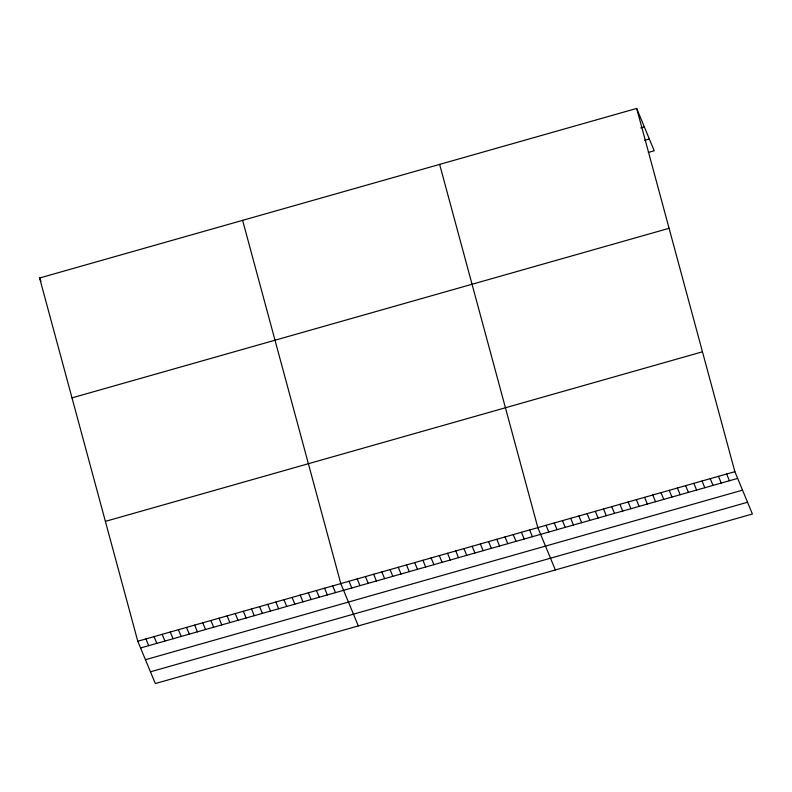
<?xml version="1.0" encoding="UTF-8"?>
<svg xmlns="http://www.w3.org/2000/svg" width="792" height="792" viewBox="0 0 792 792"><rect width="100%" height="100%" fill="white"/><g stroke="black" fill="none" stroke-linecap="round" stroke-linejoin="round"><path stroke-width="1.19" d="M636.679 108.435L734.867 471.676L752.4 513.998L155.321 683.565L137.788 641.243L39.6 278.002L636.679 108.435L654.212 150.757L648.341 152.42M640.807 127.898L644.332 126.908M644.648 140.342L649.341 139.006M72.003 397.871L669.082 228.304M105.386 521.374L702.464 351.806M137.788 641.243L734.867 471.676M140.58 647.965L737.659 478.398M145.441 659.716L742.52 490.149M150.46 671.814L747.539 502.247M726.66 474.012L729.442 480.734M718.453 476.338L721.235 483.061M710.246 478.675L713.028 485.397M702.029 481.001L704.821 487.724M693.822 483.338L696.604 490.06M685.615 485.664L688.397 492.386M677.398 488.001L680.189 494.723M669.191 490.327L671.972 497.049M660.983 492.664L663.765 499.386M652.776 494.99L655.558 501.712M644.559 497.327L647.351 504.049M636.352 499.653L639.134 506.375M628.145 501.989L630.927 508.712M619.938 504.316L622.72 511.038M611.721 506.652L614.513 513.374M603.514 508.979L606.296 515.701M595.307 511.315L598.089 518.037M587.09 513.642L589.882 520.364M578.883 515.978L581.665 522.7M570.676 518.305L573.457 525.027M562.468 520.641L565.25 527.363M554.251 522.967L557.043 529.69M546.044 525.304L548.826 532.026M555.36 569.953L537.837 527.63L439.639 164.389M529.63 529.967L532.412 536.689M521.413 532.293L524.195 539.015M513.206 534.63L515.988 541.352M504.999 536.956L507.781 543.678M496.782 539.293L499.574 546.015M488.575 541.619L491.357 548.341M480.368 543.956L483.15 550.678M472.161 546.292L474.943 553.004M463.944 548.618L466.736 555.341M455.737 550.955L458.518 557.677M447.529 553.281L450.311 560.003M439.312 555.618L442.104 562.34M431.105 557.944L433.887 564.666M422.898 560.281L425.68 567.003M414.691 562.607L417.473 569.329M406.474 564.943L409.266 571.666M398.267 567.27L401.049 573.992M390.06 569.606L392.842 576.328M381.853 571.933L384.635 578.655M373.636 574.269L376.428 580.991M365.429 576.596L368.211 583.318M357.222 578.932L360.004 585.654M349.005 581.259L351.797 587.981M358.33 625.908L340.798 583.595L242.609 220.354M332.68 585.902L335.462 592.624M324.562 588.208L327.343 594.931M316.444 590.515L319.226 597.237M308.316 592.822L311.108 599.544M300.198 595.119L302.98 601.841M292.08 597.425L294.862 604.148M283.962 599.732L286.744 606.454M275.834 602.039L278.626 608.761M267.716 604.346L270.498 611.068M259.598 606.652L262.38 613.374M251.48 608.959L254.262 615.681M243.352 611.266L246.144 617.988M235.234 613.572L238.016 620.294M227.116 615.879L229.898 622.601M218.998 618.186L221.78 624.908M210.88 620.492L213.662 627.214M202.752 622.799L205.544 629.521M194.634 625.106L197.416 631.828M186.516 627.413L189.298 634.135M39.6 278.002L40.996 281.368M178.398 629.719L181.18 636.441M170.27 632.026L173.062 638.748M162.152 634.333L164.934 641.055M154.034 636.629L156.816 643.351M145.916 638.936L148.698 645.658"/></g></svg>
